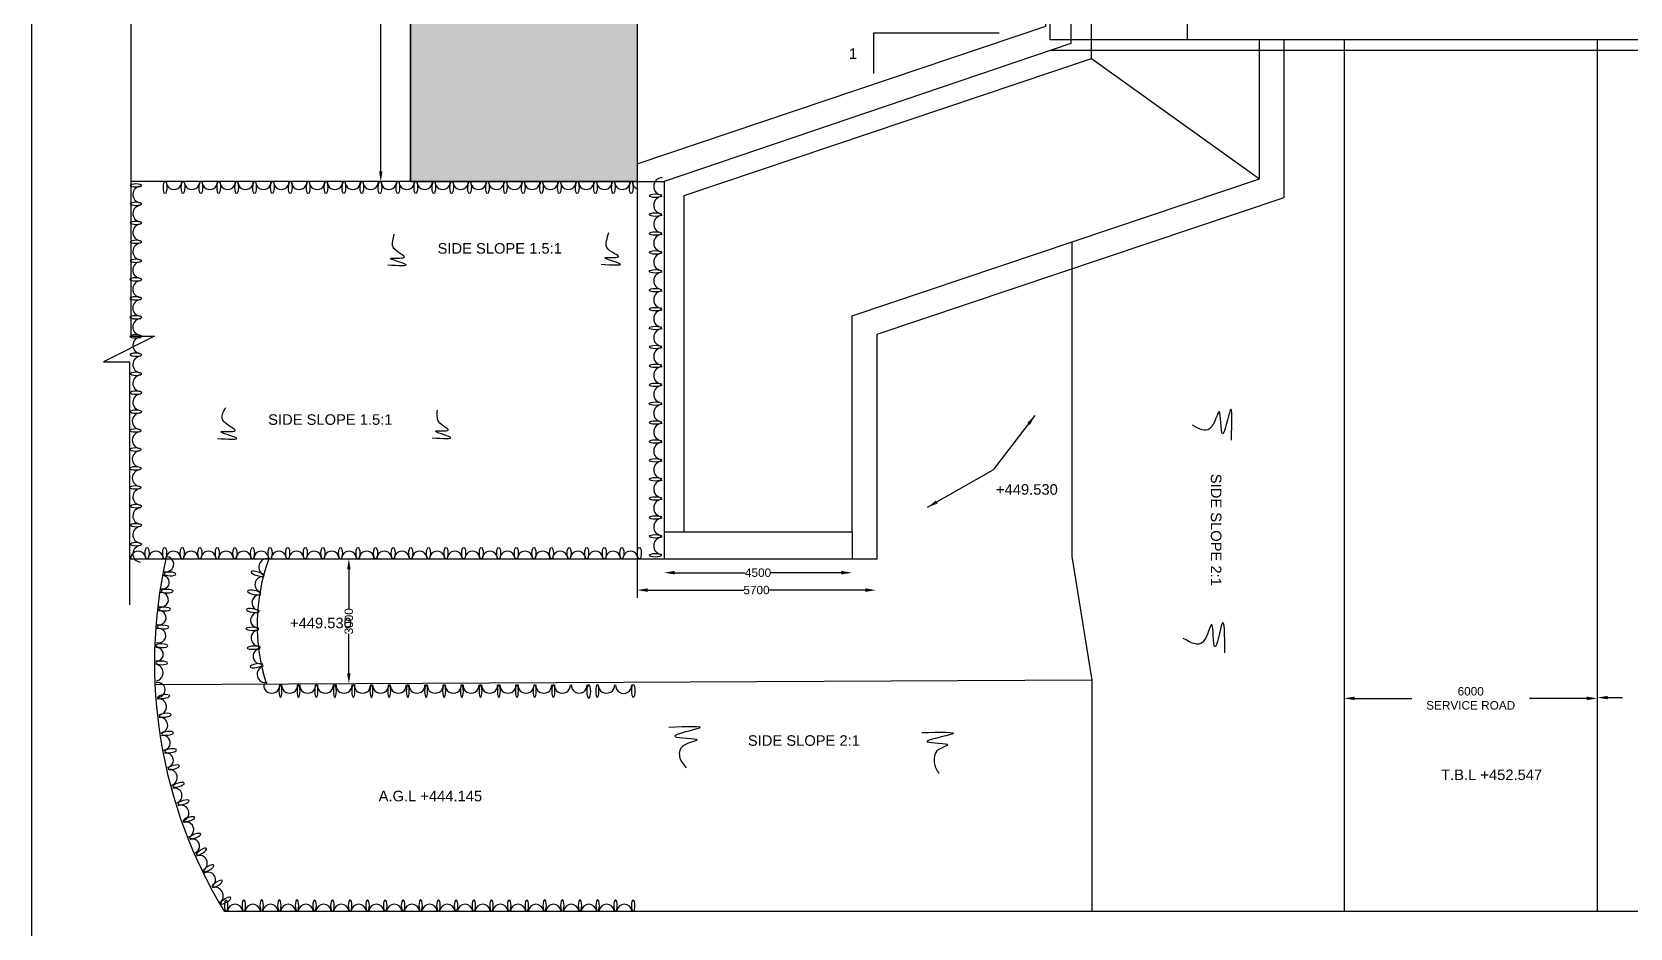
# Model space of a CAD drawing. Header units: millimetres. Extents: x 1715538 to 1727429, y 45608974 to 45617487.
# Drawn here: x 1715538 to 1719330, y 45610852 to 45612977 of the extents above; entities that cross this region are included whole.
import ezdxf

# ---------------------------------------------------------------- set-up
doc = ezdxf.new("R2010")
doc.units = ezdxf.units.MM
doc.header["$MEASUREMENT"] = 0
doc.layers.add('DRAWING', color=2, linetype='Continuous')
doc.layers.add('TEXT', color=7, linetype='Continuous')
doc.styles.get("Standard").update_dxf_attribs({"font": 'arial.ttf', "height": 20})
doc.dimstyles.get("Standard").update_dxf_attribs({"dimtxt": 20, "dimasz": 25, "dimexe": 0.18, "dimexo": 0.0625, "dimgap": 0.09, "dimtad": 0, "dimdec": 0, "dimzin": 0, "dimdsep": 46, "dimtxsty": 'Standard', "dimcen": 0.09, "dimse1": 1, "dimse2": 1, "dimadec": 0, "dimazin": 0, "dimtfac": 1, "dimtdec": 0, "dimtofl": 0, "dimtmove": 0, "dimatfit": 3, "dimfxl": 1, "dimtolj": 1, "dimtzin": 0, "dimarcsym": 0})

# ---------------------------------------------------------------- blocks, each defined once
blk = doc.blocks.new('*D79')
at = {"layer": 'Defpoints', "color": 0, "transparency": 16777216}
for p in [(1716355.9, 45614114.4), (1716359.8, 45612622.2), (1716365.4, 45612622.2)]:
    blk.add_point(p, dxfattribs=at)
at = {"layer": 'TEXT', "color": 0, "lineweight": -2, "transparency": 16777216}
for p, q in [((1716365.4, 45614089.4), (1716365.4, 45613405)), ((1716365.4, 45612647.2), (1716365.4, 45613331.5))]:
    blk.add_line(p, q, dxfattribs=at)
at = {"layer": 'TEXT', "color": 0, "transparency": 16777216}
for points in [[(1716361.3, 45614089.4), (1716369.6, 45614089.4), (1716365.4, 45614114.4)], [(1716361.3, 45612647.2), (1716369.6, 45612647.2), (1716365.4, 45612622.2)]]:
    blk.add_solid(points, dxfattribs=at)
at = {"layer": 'TEXT', "color": 0, "transparency": 16777216, "insert": (1716365.4, 45613368.3), "char_height": 20, "attachment_point": 5, "rotation": 90}
blk.add_mtext('\\A1;15000', dxfattribs=at)
blk = doc.blocks.new('*D83')
at = {"layer": 'Defpoints', "color": 0, "transparency": 16777216}
for p in [(1717037.6, 45611727.8), (1717483.7, 45611727.8), (1717483.7, 45611694.7)]:
    blk.add_point(p, dxfattribs=at)
at = {"layer": 'TEXT', "color": 0, "lineweight": -2, "transparency": 16777216}
for p, q in [((1717062.6, 45611694.7), (1717230.3, 45611694.7)), ((1717458.7, 45611694.7), (1717291, 45611694.7))]:
    blk.add_line(p, q, dxfattribs=at)
at = {"layer": 'TEXT', "color": 0, "transparency": 16777216}
for points in [[(1717062.6, 45611698.9), (1717062.6, 45611690.6), (1717037.6, 45611694.7)], [(1717458.7, 45611698.9), (1717458.7, 45611690.6), (1717483.7, 45611694.7)]]:
    blk.add_solid(points, dxfattribs=at)
at = {"layer": 'TEXT', "color": 0, "transparency": 16777216, "insert": (1717260.7, 45611694.7), "char_height": 20, "attachment_point": 5}
blk.add_mtext('\\A1;4500', dxfattribs=at)
blk = doc.blocks.new('*D84')
at = {"layer": 'Defpoints', "color": 0, "transparency": 16777216}
for p in [(1716973.7, 45611653.4), (1717540.2, 45611653.4), (1717540.2, 45611653.4)]:
    blk.add_point(p, dxfattribs=at)
at = {"layer": 'TEXT', "color": 0, "lineweight": -2, "transparency": 16777216}
for p, q in [((1716998.7, 45611653.4), (1717227, 45611653.4)), ((1717515.2, 45611653.4), (1717286.9, 45611653.4))]:
    blk.add_line(p, q, dxfattribs=at)
at = {"layer": 'TEXT', "color": 0, "transparency": 16777216}
for points in [[(1716998.7, 45611657.6), (1716998.7, 45611649.2), (1716973.7, 45611653.4)], [(1717515.2, 45611657.6), (1717515.2, 45611649.2), (1717540.2, 45611653.4)]]:
    blk.add_solid(points, dxfattribs=at)
at = {"layer": 'TEXT', "color": 0, "transparency": 16777216, "insert": (1717257, 45611653.4), "char_height": 20, "attachment_point": 5}
blk.add_mtext('\\A1;5700', dxfattribs=at)
blk = doc.blocks.new('*D126')
at = {"layer": 'Defpoints', "color": 0, "transparency": 16777216}
for p in [(1716290.1, 45611727.7), (1716289.7, 45611431.1), (1716291.7, 45611431.1)]:
    blk.add_point(p, dxfattribs=at)
at = {"layer": 'TEXT', "color": 0, "lineweight": -2, "transparency": 16777216}
for p, q in [((1716289.7, 45611702.7), (1716289.7, 45611609.3)), ((1716289.7, 45611456.1), (1716289.7, 45611549.5))]:
    blk.add_line(p, q, dxfattribs=at)
at = {"layer": 'TEXT', "color": 0, "transparency": 16777216}
for points in [[(1716285.5, 45611702.7), (1716293.8, 45611702.7), (1716289.7, 45611727.7)], [(1716285.5, 45611456.1), (1716293.8, 45611456.1), (1716289.7, 45611431.1)]]:
    blk.add_solid(points, dxfattribs=at)
at = {"layer": 'TEXT', "color": 0, "transparency": 16777216, "insert": (1716289.7, 45611579.4), "char_height": 20, "attachment_point": 5, "rotation": 90}
blk.add_mtext('\\A1;3000', dxfattribs=at)

msp = doc.modelspace()

# ---------------------------------------------------------------- hatches: boundary and pattern name
at = {"layer": 'TEXT'}
h = msp.add_hatch(dxfattribs=at)
h.set_pattern_fill('HONEY', color=0, scale=10)
h.set_pattern_definition([(0, (0, 0), (1.875, 1.08253175473), [1.25, -2.5]), (120, (0, 0), (-1.875, 1.08253175473), [1.25, -2.5]), (60, (0, 0), (4e-16, 2.16506350946), [-2.5, 1.25])])
edge = h.paths.add_edge_path()
edge.add_line((1716973.7, 45614114), (1716435.7, 45614114))
edge.add_line((1716435.7, 45614114), (1716435.7, 45612622.6))
edge.add_line((1716435.7, 45612622.6), (1716448.5, 45612622.6))
edge.add_ellipse((1716448.5, 45612608.5), major_axis=(0.3, 14.2), ratio=0.291836, start_angle=356.975, end_angle=363.6406, ccw=False)
edge.add_ellipse((1716448.5, 45612608.5), major_axis=(0.3, 14.2), ratio=0.291836, start_angle=309.1666, end_angle=356.975)
edge.add_line((1716449, 45612622.6), (1716491.3, 45612622.6))
edge.add_ellipse((1716491.3, 45612608.5), major_axis=(0.3, 14.2), ratio=0.291836, start_angle=356.975, end_angle=363.6406, ccw=False)
edge.add_ellipse((1716491.3, 45612608.5), major_axis=(0.3, 14.2), ratio=0.291836, start_angle=309.1666, end_angle=356.975)
edge.add_line((1716491.8, 45612622.6), (1716533.8, 45612622.6))
edge.add_ellipse((1716533.8, 45612608.5), major_axis=(0.3, 14.2), ratio=0.291836, start_angle=356.975, end_angle=363.6406, ccw=False)
edge.add_ellipse((1716533.8, 45612608.5), major_axis=(0.3, 14.2), ratio=0.291836, start_angle=309.1666, end_angle=356.975)
edge.add_line((1716534.2, 45612622.6), (1716576.2, 45612622.6))
edge.add_ellipse((1716576.3, 45612608.5), major_axis=(0.3, 14.2), ratio=0.291836, start_angle=356.975, end_angle=363.6406, ccw=False)
edge.add_ellipse((1716576.3, 45612608.5), major_axis=(0.3, 14.2), ratio=0.291836, start_angle=309.1666, end_angle=356.975)
edge.add_line((1716576.7, 45612622.6), (1716618.7, 45612622.6))
edge.add_ellipse((1716618.7, 45612608.5), major_axis=(0.3, 14.2), ratio=0.291836, start_angle=356.975, end_angle=363.6406, ccw=False)
edge.add_ellipse((1716618.7, 45612608.5), major_axis=(0.3, 14.2), ratio=0.291836, start_angle=309.1666, end_angle=356.975)
edge.add_line((1716619.2, 45612622.6), (1716661.2, 45612622.6))
edge.add_ellipse((1716661.2, 45612608.5), major_axis=(0.3, 14.2), ratio=0.291836, start_angle=356.975, end_angle=363.6406, ccw=False)
edge.add_ellipse((1716661.2, 45612608.5), major_axis=(0.3, 14.2), ratio=0.291836, start_angle=309.1666, end_angle=356.975)
edge.add_line((1716661.6, 45612622.6), (1716703.6, 45612622.6))
edge.add_ellipse((1716703.6, 45612608.5), major_axis=(0.3, 14.2), ratio=0.291836, start_angle=356.975, end_angle=363.6406, ccw=False)
edge.add_ellipse((1716703.6, 45612608.5), major_axis=(0.3, 14.2), ratio=0.291836, start_angle=309.1666, end_angle=356.975)
edge.add_line((1716704.1, 45612622.6), (1716746.8, 45612622.6))
edge.add_ellipse((1716746.8, 45612608.5), major_axis=(0.3, 14.2), ratio=0.291836, start_angle=356.975, end_angle=363.6406, ccw=False)
edge.add_ellipse((1716746.8, 45612608.5), major_axis=(0.3, 14.2), ratio=0.291836, start_angle=309.1666, end_angle=356.975)
edge.add_line((1716747.3, 45612622.6), (1716789.3, 45612622.6))
edge.add_ellipse((1716789.3, 45612608.5), major_axis=(0.3, 14.2), ratio=0.291836, start_angle=356.975, end_angle=363.6406, ccw=False)
edge.add_ellipse((1716789.3, 45612608.5), major_axis=(0.3, 14.2), ratio=0.291836, start_angle=309.1666, end_angle=356.975)
edge.add_line((1716789.8, 45612622.6), (1716831.8, 45612622.6))
edge.add_ellipse((1716831.8, 45612608.5), major_axis=(0.3, 14.2), ratio=0.291836, start_angle=356.975, end_angle=363.6406, ccw=False)
edge.add_ellipse((1716831.8, 45612608.5), major_axis=(0.3, 14.2), ratio=0.291836, start_angle=309.1666, end_angle=356.975)
edge.add_line((1716832.3, 45612622.6), (1716874.9, 45612622.6))
edge.add_ellipse((1716874.9, 45612608.5), major_axis=(0.3, 14.2), ratio=0.291836, start_angle=356.975, end_angle=363.6406, ccw=False)
edge.add_ellipse((1716874.9, 45612608.5), major_axis=(0.3, 14.2), ratio=0.291836, start_angle=309.1666, end_angle=356.975)
edge.add_line((1716875.4, 45612622.6), (1716917.4, 45612622.6))
edge.add_ellipse((1716917.4, 45612608.5), major_axis=(0.3, 14.2), ratio=0.291836, start_angle=356.975, end_angle=363.6406, ccw=False)
edge.add_ellipse((1716917.4, 45612608.5), major_axis=(0.3, 14.2), ratio=0.291836, start_angle=309.1666, end_angle=356.975)
edge.add_line((1716917.9, 45612622.6), (1716959.9, 45612622.6))
edge.add_ellipse((1716959.9, 45612608.5), major_axis=(0.3, 14.2), ratio=0.291836, start_angle=356.975, end_angle=363.6406, ccw=False)
edge.add_ellipse((1716959.9, 45612608.5), major_axis=(0.3, 14.2), ratio=0.291836, start_angle=309.1666, end_angle=356.975)
edge.add_line((1716960.4, 45612622.6), (1716973.7, 45612622.6))
edge.add_line((1716973.7, 45612622.6), (1716973.7, 45614114))
h.paths.add_polyline_path([(1716736.2, 45613196.3), (1716743.8, 45613552.8), (1716712.8, 45613553.5), (1716705.2, 45613197)], flags=24)
h.paths.add_polyline_path([(1716692, 45613380.3), (1716699.2, 45613719.7), (1716668.2, 45613720.4), (1716660.9, 45613381)], flags=24)
h.paths.add_polyline_path([(1716693.2, 45613086), (1716699, 45613361.8), (1716668, 45613362.5), (1716662.1, 45613086.7)], flags=24)

# ---------------------------------------------------------------- linework, layer by layer
at = {"layer": 'DRAWING', "color": 0}
msp.add_lwpolyline([(1715537.6, 45617487.1), (1727428.9, 45617487.1), (1727428.9, 45608974.5), (1715537.6, 45608974.5)], close=True, dxfattribs=at)
for points in [[(1715770.9, 45615164.9), (1715770.9, 45614410.7), (1715833.3, 45614410.7), (1715712.4, 45614349.7), (1715771.9, 45614349.7), (1715771.9, 45612256.2), (1715828.7, 45612256.2), (1715707.5, 45612195), (1715768.7, 45612195), (1715768.7, 45611618.8)], [(1716435.7, 45614114), (1716435.7, 45612622.6), (1715771.9, 45612622.6)], [(1715768.7, 45611727.8), (1717543.4, 45611727.8)]]:
    msp.add_lwpolyline(points, dxfattribs=at)
for centre, radius, start, end in [((1715796.5, 45612591.8), 19.5, 91.2542, 266.203), ((1715796.5, 45612546.7), 19.5, 91.2542, 266.203), ((1715796.5, 45612501.9), 19.5, 91.2542, 266.203), ((1715796.5, 45612456.7), 19.5, 91.2542, 266.203), ((1715796.2, 45612412.7), 19.5, 91.2542, 266.203), ((1715796.2, 45612367.5), 19.5, 91.2542, 266.203), ((1715796.2, 45612322.7), 19.5, 91.2542, 266.203), ((1715796.2, 45612277.6), 19.5, 91.2542, 266.203), ((1715796.5, 45612233.9), 19.5, 91.2542, 266.203), ((1715796.5, 45612188.7), 19.5, 91.2542, 266.203), ((1715796.5, 45612143.9), 19.5, 91.2542, 266.203), ((1715796.5, 45612098.8), 19.5, 91.2542, 266.203), ((1715795.2, 45612054.3), 19.5, 91.2542, 266.203), ((1715795.2, 45612009.1), 19.5, 91.2542, 266.203), ((1715795.2, 45611964.3), 19.5, 91.2542, 266.203), ((1715795.2, 45611919.2), 19.5, 91.2542, 266.203), ((1715796.5, 45611874.6), 19.5, 91.2542, 266.203), ((1715796.5, 45611829.4), 19.5, 91.2542, 266.203), ((1715796.5, 45611784.6), 19.5, 91.2542, 266.203), ((1715789.7, 45611727.7), 17.8, 358.9306, 181.0694), ((1715796.5, 45611739.4), 19.5, 91.2542, 266.203)]:
    msp.add_arc(centre, radius, start, end, dxfattribs=at)
for centre, major_axis, ratio in [((1715784.2, 45612613.4), (-13.3, 0), 0.338252), ((1715784.4, 45612569.7), (-13.5, 0), 0.333555), ((1715784.4, 45612524.5), (-13.5, 0), 0.333555), ((1715784.4, 45612479.8), (-13.5, 0), 0.333555), ((1715784.4, 45612434.6), (-13.5, 0), 0.333555), ((1715784, 45612390.5), (-13.5, 0), 0.333555), ((1715784, 45612345.4), (-13.5, 0), 0.333555), ((1715784, 45612300.6), (-13.5, 0), 0.333555), ((1715784, 45612255.4), (-13.5, 0), 0.333555), ((1715784.4, 45612211.8), (-13.5, 0), 0.333555), ((1715784.4, 45612166.6), (-13.5, 0), 0.333555), ((1715784.4, 45612121.8), (-13.5, 0), 0.333555), ((1715784.4, 45612076.6), (-13.5, 0), 0.333555), ((1715783.1, 45612032.2), (-13.5, 0), 0.333555), ((1715783.1, 45611987), (-13.5, 0), 0.333555), ((1715783.1, 45611942.2), (-13.5, 0), 0.333555), ((1715783.1, 45611897), (-13.5, 0), 0.333555), ((1715784.4, 45611852.4), (-13.5, 0), 0.333555), ((1715784.4, 45611807.3), (-13.5, 0), 0.333555), ((1715784.4, 45611762.5), (-13.5, 0), 0.333555), ((1715810.8, 45611741), (0, -13.6), 0.338707)]:
    msp.add_ellipse(centre, major_axis=major_axis, ratio=ratio, dxfattribs=at)
at = {"layer": 'TEXT', "color": 0}
for p, q in [((1719277.3, 45611398.4), (1719311.8, 45611398.4)), ((1718676.5, 45611396.6), (1718812.5, 45611396.6)), ((1719227.3, 45611396.6), (1719091.2, 45611396.6))]:
    msp.add_line(p, q, dxfattribs=at)
for points in [[(1716973.7, 45615009.3), (1716973.7, 45611634.9)], [(1717085.6, 45611792), (1717085.6, 45612589.3), (1718052.3, 45612914.6), (1718052.3, 45613830.6), (1717086.2, 45614150.8), (1717086.2, 45614951.8)], [(1717034.1, 45614114), (1718003.2, 45613795.9), (1718003.2, 45612950.1), (1717037.6, 45612622.6)], [(1716973.7, 45612664.5), (1717943.8, 45612991.3), (1717943.8, 45613752.4), (1716973.7, 45614072.1)], [(1718279.2, 45613796.4), (1718279.2, 45612958.7)], [(1717483.7, 45611792), (1717483.7, 45612304.1), (1718450.5, 45612629.3), (1718450.5, 45612958.7)], [(1717535.3, 45612879.2), (1717535.3, 45612975.1), (1717833.3, 45612975.1)], [(1717543.4, 45611727.8), (1717543.4, 45612260.6), (1718508.9, 45612585), (1718508.9, 45612958.7)], [(1718651.5, 45612958.7), (1718651.5, 45610891.8)], [(1719252.3, 45612958.7), (1719252.3, 45610891.8)], [(1717956.6, 45612934.3), (1723537.9, 45612934.3)], [(1718052.3, 45612914.6), (1718450.5, 45612629.3)], [(1716435.7, 45612622.6), (1717037.6, 45612622.6), (1717037.6, 45611727.8)], [(1718005.4, 45612479.6), (1718005.4, 45611732.9), (1718052.5, 45611440.1), (1718052.5, 45610891.8)], [(1717037.6, 45611792), (1717483.7, 45611792), (1717483.7, 45611727.8)], [(1718052.5, 45611440.1), (1715829.5, 45611428.7)], [(1715993.4, 45610891.8), (1725628.9, 45610891.8)]]:
    msp.add_lwpolyline(points, dxfattribs=at)
for points in [[(1716435.7, 45614114), (1716973.7, 45614114), (1716973.7, 45612622.6), (1716435.7, 45612622.6)], [(1717953.8, 45613796.4), (1723537.5, 45613796.4), (1723537.5, 45612958.7), (1717953.8, 45612958.7)]]:
    msp.add_lwpolyline(points, close=True, dxfattribs=at)
for centre, radius, start, end in [((1715874.7, 45612622.2), 18.4, 178.4923, 1.5077), ((1715917.2, 45612622.2), 18.4, 178.4923, 1.5077), ((1715959.6, 45612622.2), 18.4, 178.4923, 1.5077), ((1716002, 45612622.2), 18.4, 178.4923, 1.5077), ((1716044.5, 45612622.2), 18.4, 178.4923, 1.5077), ((1716087, 45612622.2), 18.4, 178.4923, 1.5077), ((1716129.3, 45612622.2), 18.4, 178.4923, 1.5077), ((1716171.8, 45612622.2), 18.4, 178.4923, 1.5077), ((1716214.3, 45612622.2), 18.4, 178.4923, 1.5077), ((1716256.5, 45612622.2), 18.4, 178.4923, 1.5077), ((1716299, 45612622.2), 18.4, 178.4923, 1.5077), ((1716341.4, 45612622.2), 18.4, 178.4923, 1.5077), ((1716384.6, 45612622.2), 18.4, 178.4923, 1.5077), ((1716427.1, 45612622.2), 18.4, 178.4923, 1.5077), ((1716469.6, 45612622.2), 18.4, 178.4923, 1.5077), ((1716512.4, 45612622.2), 18.4, 178.4923, 1.5077), ((1716554.9, 45612622.2), 18.4, 178.4923, 1.5077), ((1716597.3, 45612622.2), 18.4, 178.4923, 1.5077), ((1716639.8, 45612622.2), 18.4, 178.4923, 1.5077), ((1716682.3, 45612622.2), 18.4, 178.4923, 1.5077), ((1716724.7, 45612622.2), 18.4, 178.4923, 1.5077), ((1716767.9, 45612622.2), 18.4, 178.4923, 1.5077), ((1716810.4, 45612622.2), 18.4, 178.4923, 1.5077), ((1716852.9, 45612622.2), 18.4, 178.4923, 1.5077), ((1716896, 45612622.2), 18.4, 178.4923, 1.5077), ((1716938.5, 45612622.2), 18.4, 178.4923, 1.5077), ((1716981, 45612622.2), 18.4, 178.4923, 246.7178), ((1717033.4, 45612611.3), 20.4, 91.1712, 266.2338), ((1717033.4, 45612566.6), 20.4, 91.1712, 266.2338), ((1717033.4, 45612521.6), 20.4, 91.1712, 266.2338), ((1717033.4, 45612476.9), 20.4, 91.1712, 266.2338), ((1717033.4, 45612432), 20.4, 91.1712, 266.2338), ((1717033.4, 45612387.2), 20.4, 91.1712, 266.2338), ((1717033.4, 45612342.3), 20.4, 91.1712, 266.2338), ((1717033.4, 45612297.5), 20.4, 91.1712, 266.2338), ((1717033.4, 45612252.6), 20.4, 91.1712, 266.2338), ((1717033.4, 45612207.8), 20.4, 91.1712, 266.2338), ((1717033.4, 45612162.9), 20.4, 91.1712, 266.2338), ((1717033.4, 45612118.1), 20.4, 91.1712, 266.2338), ((1717033.4, 45612073.2), 20.4, 91.1712, 266.2338), ((1717033.4, 45612028.5), 20.4, 91.1712, 266.2338), ((1717033.4, 45611983.5), 20.4, 91.1712, 266.2338), ((1717033.4, 45611938.8), 20.4, 91.1712, 266.2338), ((1717033.4, 45611893.1), 20.4, 91.1712, 266.2338), ((1717033.4, 45611848.2), 20.4, 91.1712, 266.2338), ((1717033.4, 45611803.4), 20.4, 91.1712, 266.2338), ((1717033.4, 45611758.5), 20.4, 91.1712, 266.2338), ((1715831.5, 45611727.7), 17.8, 358.9306, 181.0694), ((1715873.2, 45611727.7), 17.8, 358.9306, 181.0694), ((1715915, 45611727.7), 17.8, 358.9306, 181.0694), ((1715956.4, 45611727.7), 17.8, 358.9306, 181.0694), ((1715998.1, 45611727.7), 17.8, 358.9306, 181.0694), ((1716039.9, 45611727.7), 17.8, 358.9306, 181.0694), ((1716081.7, 45611727.7), 17.8, 358.9306, 181.0694), ((1716123.5, 45611727.7), 17.8, 358.9306, 181.0694), ((1716165.2, 45611727.7), 17.8, 358.9306, 181.0694), ((1716207, 45611727.7), 17.8, 358.9306, 181.0694), ((1716248.8, 45611727.7), 17.8, 358.9306, 181.0694), ((1716290.1, 45611727.7), 17.8, 358.9306, 181.0694), ((1716331.9, 45611727.7), 17.8, 358.9306, 181.0694), ((1716373.7, 45611727.7), 17.8, 358.9306, 181.0694), ((1716415.4, 45611727.7), 17.8, 358.9306, 181.0694), ((1716457.5, 45611727.7), 17.8, 358.9306, 181.0694), ((1716499.2, 45611727.7), 17.8, 358.9306, 181.0694), ((1716541, 45611727.7), 17.8, 358.9306, 181.0694), ((1716582.8, 45611727.7), 17.8, 358.9306, 181.0694), ((1716624.2, 45611727.7), 17.8, 358.9306, 181.0694), ((1716665.9, 45611727.7), 17.8, 358.9306, 181.0694), ((1716707.7, 45611727.7), 17.8, 358.9306, 181.0694), ((1716749.5, 45611727.7), 17.8, 358.9306, 181.0694), ((1716791.2, 45611727.7), 17.8, 358.9306, 181.0694), ((1716833, 45611727.7), 17.8, 358.9306, 181.0694), ((1716874.8, 45611727.7), 17.8, 358.9306, 181.0694), ((1716916.6, 45611727.7), 17.8, 358.9306, 181.0694), ((1716957.9, 45611727.7), 17.8, 358.9306, 181.0694), ((1716962.8, 45611481.2), 1134.5, 167.4462, 211.298), ((1715856.3, 45611714.9), 17.8, 252.9826, 84.1156), ((1716536.2, 45611570.8), 464.2, 160.2299, 197.6408), ((1716095.9, 45611707.9), 20.2, 80.1646, 249.0882), ((1715847.7, 45611672.1), 15.8, 256.9023, 84.5198), ((1716085.1, 45611666.7), 18.5, 81.61, 257.4271), ((1715844.2, 45611630.7), 17.2, 251.2419, 94.2932), ((1716077.9, 45611623.6), 18.3, 82.9973, 266.0675), ((1715839.3, 45611587.9), 16.7, 253.7547, 96.0621), ((1716074.4, 45611582.1), 18.1, 83.8132, 274.765), ((1715838.2, 45611545.4), 17.2, 249.701, 104.3339), ((1716077, 45611539.9), 19.4, 92.9845, 275.2738), ((1715833.4, 45611501.2), 15.9, 262.7364, 95.7029), ((1716080.2, 45611496.5), 18, 92.1316, 286.0507), ((1715828.7, 45611457.7), 20.2, 280.4038, 82.3347), ((1716091.5, 45611453.7), 19.6, 104.7368, 283.5765), ((1715836, 45611416.5), 17.6, 265.6942, 101.1477), ((1716106.6, 45611427.7), 19, 176.0688, 3.9312), ((1716149, 45611427.7), 19, 176.0688, 3.9312), ((1716191.9, 45611427.7), 19, 176.0688, 3.9312), ((1716234, 45611427.7), 19, 176.0688, 3.9312), ((1716278.2, 45611427.7), 19, 176.0688, 3.9312), ((1716322, 45611427.7), 19, 176.0688, 3.9312), ((1716364.9, 45611427.7), 19, 176.0688, 3.9312), ((1716407, 45611427.7), 19, 176.0688, 3.9312), ((1716451.2, 45611427.7), 19, 176.0688, 3.9312), ((1716494.5, 45611427.7), 19, 176.0688, 3.9312), ((1716537.5, 45611427.7), 19, 176.0688, 3.9312), ((1716579.6, 45611427.7), 19, 176.0688, 3.9312), ((1716623.7, 45611427.7), 19, 176.0688, 3.9312), ((1716667.2, 45611427.7), 19, 176.0688, 3.9312), ((1716710.2, 45611427.7), 19, 176.0688, 3.9312), ((1716752.3, 45611427.7), 19, 176.0688, 3.9312), ((1716796.5, 45611427.7), 19, 176.0688, 3.9312), ((1716836.4, 45611427.4), 18.5, 174.9682, 5.0318), ((1716901, 45611428.3), 19.6, 177.8627, 2.1373), ((1716941.8, 45611427.3), 19.2, 175.0078, 4.9922), ((1715837.9, 45611376.8), 19, 271.6368, 99.1432), ((1715841.5, 45611333.2), 18.2, 277.9549, 97.1619), ((1715848.3, 45611291), 17.4, 278.6273, 100.7255), ((1715856.3, 45611249.9), 17, 280.0646, 103.4312), ((1715863.1, 45611209), 19.3, 289.3795, 95.8254), ((1715876.2, 45611166.1), 17.5, 286.9703, 105.0589), ((1715891.6, 45611124.4), 18.7, 285.8215, 114.7851), ((1715903.3, 45611085.1), 18.3, 289.3969, 111.0899), ((1715918.8, 45611046.1), 16.7, 290.3575, 114.2883), ((1715935.3, 45611005.6), 18.4, 295.7457, 113.224), ((1715955.5, 45610966.5), 17.8, 303.578, 119.7961), ((1715970.6, 45610928), 20.9, 312.956, 100.1756), ((1716019.5, 45610889.7), 18.3, 6.7152, 173.2848), ((1716061.7, 45610889.7), 18.3, 6.7152, 173.2848), ((1716103.6, 45610889.7), 18.3, 6.7152, 173.2848), ((1716145.6, 45610889.7), 18.3, 6.7152, 173.2848), ((1716187.5, 45610889.7), 18.3, 6.7152, 173.2848), ((1716229.8, 45610889.7), 18.3, 6.7152, 173.2848), ((1716271.6, 45610889.7), 18.3, 6.7152, 173.2848), ((1716313.2, 45610889.7), 18.3, 6.7152, 173.2848), ((1716355, 45610889.7), 18.3, 6.7152, 173.2848), ((1716397.3, 45610889.7), 18.3, 6.7152, 173.2848), ((1716439.2, 45610889.7), 18.3, 6.7152, 173.2848), ((1716481.2, 45610889.7), 18.3, 6.7152, 173.2848), ((1716523.1, 45610889.7), 18.3, 6.7152, 173.2848), ((1716565.4, 45610889.7), 18.3, 6.7152, 173.2848), ((1716607.2, 45610889.7), 18.3, 6.7152, 173.2848), ((1716649.3, 45610889.7), 18.3, 6.7152, 173.2848), ((1716691.1, 45610889.7), 18.3, 6.7152, 173.2848), ((1716733.4, 45610889.7), 18.3, 6.7152, 173.2848), ((1716775.3, 45610889.7), 18.3, 6.7152, 173.2848), ((1716817.3, 45610889.7), 18.3, 6.7152, 173.2848), ((1716859.2, 45610889.7), 18.3, 6.7152, 173.2848), ((1716901.4, 45610889.7), 18.3, 6.7152, 173.2848), ((1716943.3, 45610889.7), 18.3, 6.7152, 173.2848)]:
    msp.add_arc(centre, radius, start, end, dxfattribs=at)
for centre, major_axis, ratio in [((1715853.6, 45612608.5), (0.3, 14.2), 0.291836), ((1715896.1, 45612608.5), (0.3, 14.2), 0.291836), ((1715938.5, 45612608.5), (0.3, 14.2), 0.291836), ((1715980.9, 45612608.5), (0.3, 14.2), 0.291836), ((1716023.4, 45612608.5), (0.3, 14.2), 0.291836), ((1716065.9, 45612608.5), (0.3, 14.2), 0.291836), ((1716108.2, 45612608.5), (0.3, 14.2), 0.291836), ((1716150.7, 45612608.5), (0.3, 14.2), 0.291836), ((1716193.2, 45612608.5), (0.3, 14.2), 0.291836), ((1716235.4, 45612608.5), (0.3, 14.2), 0.291836), ((1716277.9, 45612608.5), (0.3, 14.2), 0.291836), ((1716320.4, 45612608.5), (0.3, 14.2), 0.291836), ((1716363.5, 45612608.5), (0.3, 14.2), 0.291836), ((1716406, 45612608.5), (0.3, 14.2), 0.291836), ((1716448.5, 45612608.5), (0.3, 14.2), 0.291836), ((1716491.3, 45612608.5), (0.3, 14.2), 0.291836), ((1716533.8, 45612608.5), (0.3, 14.2), 0.291836), ((1716576.3, 45612608.5), (0.3, 14.2), 0.291836), ((1716618.7, 45612608.5), (0.3, 14.2), 0.291836), ((1716661.2, 45612608.5), (0.3, 14.2), 0.291836), ((1716703.6, 45612608.5), (0.3, 14.2), 0.291836), ((1716746.8, 45612608.5), (0.3, 14.2), 0.291836), ((1716789.3, 45612608.5), (0.3, 14.2), 0.291836), ((1716831.8, 45612608.5), (0.3, 14.2), 0.291836), ((1716874.9, 45612608.5), (0.3, 14.2), 0.291836), ((1716917.4, 45612608.5), (0.3, 14.2), 0.291836), ((1716959.9, 45612608.5), (0.3, 14.2), 0.291836), ((1717017, 45612589), (14.5, 0), 0.286628), ((1717017, 45612544.2), (14.5, 0), 0.286628), ((1717017, 45612499.3), (14.5, 0), 0.286628), ((1717017, 45612454.5), (14.5, 0), 0.286628), ((1717017, 45612409.6), (14.5, 0), 0.286628), ((1717017, 45612364.9), (14.5, 0), 0.286628), ((1717017, 45612319.9), (14.5, 0), 0.286628), ((1717017, 45612275.2), (14.5, 0), 0.286628), ((1717017, 45612230.2), (14.5, 0), 0.286628), ((1717017, 45612185.5), (14.5, 0), 0.286628), ((1717017, 45612140.5), (14.5, 0), 0.286628), ((1717017, 45612095.7), (14.5, 0), 0.286628), ((1717017, 45612050.9), (14.5, 0), 0.286628), ((1717017, 45612006.1), (14.5, 0), 0.286628), ((1717017, 45611961.2), (14.5, 0), 0.286628), ((1717017, 45611916.4), (14.5, 0), 0.286628), ((1717017, 45611870.8), (14.5, 0), 0.286628), ((1717017, 45611825.8), (14.5, 0), 0.286628), ((1717017, 45611781.1), (14.5, 0), 0.286628), ((1715852.5, 45611741), (0, -13.6), 0.338707), ((1715894.3, 45611741), (0, -13.6), 0.338707), ((1715936.1, 45611741), (0, -13.6), 0.338707), ((1715977.4, 45611741), (0, -13.6), 0.338707), ((1716019.2, 45611741), (0, -13.6), 0.338707), ((1716061, 45611741), (0, -13.6), 0.338707), ((1716102.7, 45611741), (0, -13.6), 0.338707), ((1716144.5, 45611741), (0, -13.6), 0.338707), ((1716186.3, 45611741), (0, -13.6), 0.338707), ((1716228.1, 45611741), (0, -13.6), 0.338707), ((1716269.8, 45611741), (0, -13.6), 0.338707), ((1716311.2, 45611741), (0, -13.6), 0.338707), ((1716353, 45611741), (0, -13.6), 0.338707), ((1716394.8, 45611741), (0, -13.6), 0.338707), ((1716436.5, 45611741), (0, -13.6), 0.338707), ((1716478.5, 45611741), (0, -13.6), 0.338707), ((1716520.3, 45611741), (0, -13.6), 0.338707), ((1716562.1, 45611741), (0, -13.6), 0.338707), ((1716603.9, 45611741), (0, -13.6), 0.338707), ((1716645.2, 45611741), (0, -13.6), 0.338707), ((1716687, 45611741), (0, -13.6), 0.338707), ((1716728.8, 45611741), (0, -13.6), 0.338707), ((1716770.5, 45611741), (0, -13.6), 0.338707), ((1716812.3, 45611741), (0, -13.6), 0.338707), ((1716854.1, 45611741), (0, -13.6), 0.338707), ((1716895.9, 45611741), (0, -13.6), 0.338707), ((1716937.6, 45611741), (0, -13.6), 0.338707), ((1716979, 45611741), (0, -13.6), 0.338707), ((1717017, 45611736.1), (14.5, 0), 0.286628)]:
    msp.add_ellipse(centre, major_axis=major_axis, ratio=ratio, dxfattribs=at)
at = {"layer": 'TEXT', "color": 0, "extrusion": (0, 0, -1)}
for centre, major_axis, ratio in [((1715865.3, 45611691.7), (-14.1, 0.2), 0.30617), ((1716073, 45611692.1), (15.3, -4.7), 0.277276), ((1715858.3, 45611650.9), (-14.1, 0.2), 0.30617), ((1716064.9, 45611647.8), (15.6, -3.4), 0.307823), ((1715852.5, 45611608.5), (-14.1, 0.2), 0.30617), ((1716061.5, 45611604.9), (14.9, -2.5), 0.267945), ((1715848.5, 45611565.9), (-14.1, 0.2), 0.30617), ((1716060.6, 45611561.6), (15.4, -0.2), 0.234666), ((1715845.9, 45611521.6), (-14.1, 0.2), 0.30617), ((1716063.7, 45611516.8), (15.5, 0.7), 0.249231), ((1715845.5, 45611480.7), (-14.1, 0.2), 0.30617), ((1716070.6, 45611474.1), (15.1, 2.4), 0.286905), ((1715850.4, 45611401), (-14, -1.6), 0.312445), ((1716127.3, 45611414), (0, -15), 0.240215), ((1716170.3, 45611414), (0, -15), 0.240215), ((1716212.4, 45611414), (0, -15), 0.240215), ((1716256.5, 45611414), (0, -15), 0.240215), ((1716300.3, 45611414), (0, -15), 0.240215), ((1716343.2, 45611414), (0, -15), 0.240215), ((1716385.4, 45611414), (0, -15), 0.240215), ((1716429.5, 45611414), (0, -15), 0.240215), ((1716472.9, 45611414), (0, -15), 0.240215), ((1716515.8, 45611414), (0, -15), 0.240215), ((1716557.9, 45611414), (0, -15), 0.240215), ((1716602.1, 45611414), (0, -15), 0.240215), ((1716645.6, 45611414), (0, -15), 0.240215), ((1716688.5, 45611414), (0, -15), 0.240215), ((1716730.6, 45611414), (0, -15), 0.240215), ((1716774.8, 45611414), (0, -15), 0.240215), ((1716859, 45611413), (0, 16), 0.290106), ((1716879.1, 45611414.1), (0, -14.9), 0.248431), ((1716964.8, 45611414.3), (0, 14.7), 0.315389), ((1715853.8, 45611356.7), (-14, -1.6), 0.312445), ((1715859.6, 45611313.6), (-14, -1.6), 0.312445), ((1715867, 45611272.4), (-14, -1.6), 0.312445), ((1715874, 45611233), (-13.5, -3.9), 0.312445), ((1715885.5, 45611191.4), (-13.5, -3.9), 0.312445), ((1715897.1, 45611149.8), (-13.5, -3.9), 0.312445), ((1715910.2, 45611110), (-13.5, -3.9), 0.312445), ((1715925.1, 45611070.2), (-13.3, -4.6), 0.312445), ((1715940.2, 45611033.1), (-12, -7.4), 0.312445), ((1715957.4, 45610993.7), (-12, -7.4), 0.312445), ((1715977.3, 45610956.8), (-12, -7.4), 0.312445), ((1715997.9, 45610917), (-12, -7.4), 0.312445), ((1715998.5, 45610905.1), (0, -13.2), 0.321087), ((1716040.4, 45610905.1), (0, -13.2), 0.321087), ((1716082.7, 45610905.1), (0, -13.2), 0.321087), ((1716124.6, 45610905.1), (0, -13.2), 0.321087), ((1716166.6, 45610905.1), (0, -13.2), 0.321087), ((1716208.4, 45610905.1), (0, -13.2), 0.321087), ((1716250.7, 45610905.1), (0, -13.2), 0.321087), ((1716292.6, 45610905.1), (0, -13.2), 0.321087), ((1716334.1, 45610905.1), (0, -13.2), 0.321087), ((1716376, 45610905.1), (0, -13.2), 0.321087), ((1716418.3, 45610905.1), (0, -13.2), 0.321087), ((1716460.1, 45610905.1), (0, -13.2), 0.321087), ((1716502.2, 45610905.1), (0, -13.2), 0.321087), ((1716544, 45610905.1), (0, -13.2), 0.321087), ((1716586.3, 45610905.1), (0, -13.2), 0.321087), ((1716628.2, 45610905.1), (0, -13.2), 0.321087), ((1716670.2, 45610905.1), (0, -13.2), 0.321087), ((1716712.1, 45610905.1), (0, -13.2), 0.321087), ((1716754.3, 45610905.1), (0, -13.2), 0.321087), ((1716796.2, 45610905.1), (0, -13.2), 0.321087), ((1716838.2, 45610905.1), (0, -13.2), 0.321087), ((1716880.1, 45610905.1), (0, -13.2), 0.321087), ((1716922.4, 45610905.1), (0, -13.2), 0.321087), ((1716964.3, 45610905.1), (0, -13.2), 0.321087)]:
    msp.add_ellipse(centre, major_axis=major_axis, ratio=ratio, dxfattribs=at)
at = {"layer": 'TEXT', "color": 0}
for points in [[(1716382.5, 45612425.1), (1716424.7, 45612426), (1716388.1, 45612440.4), (1716421.2, 45612442.6), (1716394.5, 45612467), (1716394, 45612482.1), (1716396.9, 45612497.8)], [(1716888.2, 45612426.5), (1716933, 45612427.6), (1716897.4, 45612441.6), (1716929.5, 45612443.8), (1716901.8, 45612466.4), (1716901.1, 45612482.1), (1716906.6, 45612501.5)], [(1715977.8, 45612013.2), (1716022.2, 45612014.3), (1715985.7, 45612028.8), (1716019.5, 45612031.2), (1715996.1, 45612050), (1715988.7, 45612061.4), (1715990.9, 45612073.1), (1715997.7, 45612086.6)], [(1716487.3, 45612014.7), (1716530.2, 45612016), (1716495.4, 45612030.4), (1716525.5, 45612032.9), (1716503, 45612052.4), (1716499.7, 45612062.2), (1716499.7, 45612080.6)], [(1718384, 45612009), (1718381.4, 45612079.9), (1718362.8, 45612023.8), (1718355.4, 45612076.9), (1718333.1, 45612036.5), (1718291.8, 45612044.6)], [(1718368.5, 45611504.5), (1718362.1, 45611574.1), (1718344.7, 45611518.5), (1718337.5, 45611572), (1718316.2, 45611530), (1718269.9, 45611538.9)], [(1717049.1, 45611328.2), (1717121.2, 45611326.2), (1717063.6, 45611306.3), (1717116.1, 45611298.3), (1717081.4, 45611282.5), (1717075.1, 45611273.1), (1717074.4, 45611258.6), (1717090.2, 45611231.7)], [(1717649.1, 45611315.6), (1717721.5, 45611312), (1717662.3, 45611293.4), (1717711.4, 45611286.6), (1717682.3, 45611268.3), (1717679.5, 45611258.7), (1717678.6, 45611244.7), (1717689.8, 45611218.2)]]:
    msp.add_spline(points, degree=3, dxfattribs=at)
for points in [[(1718676.5, 45611400.8), (1718676.5, 45611392.4), (1718651.5, 45611396.6)], [(1719227.3, 45611400.8), (1719227.3, 45611392.4), (1719252.3, 45611396.6)], [(1719277.3, 45611402.5), (1719277.3, 45611394.2), (1719252.3, 45611398.4)]]:
    msp.add_solid(points, dxfattribs=at)

# ---------------------------------------------------------------- texts
for s, p in [('1', (1717476.5, 45612913.7)), ('SIDE SLOPE 1.5:1', (1716500.2, 45612451.6)), ('SIDE SLOPE 1.5:1', (1716098.2, 45612045.5)), ('+449.530', (1717825.4, 45611879.7)), ('+449.530', (1716150, 45611562.8)), ('SIDE SLOPE 2:1', (1717236.6, 45611284.1)), ('T.B.L +452.547', (1718881.7, 45611202.8)), ('A.G.L +444.145', (1716360.3, 45611152.4))]:
    msp.add_text(s, height=25, dxfattribs=at).set_placement(p)
msp.add_text('SIDE SLOPE 2:1', height=25, rotation=270, dxfattribs=at).set_placement((1718335.3, 45611929.3))
at = {"layer": 'TEXT', "color": 0, "insert": (1718951.9, 45611396.6), "char_height": 20, "attachment_point": 5}
msp.add_mtext('\\A1;6000 \\PSERVICE ROAD', dxfattribs=at)

# ---------------------------------------------------------------- dimensions: what is measured, and where the dimension line sits
at = {"layer": 'TEXT', "color": 0}
for base, p1, p2, text, picture, middle in [((1716365.4, 45612622.2), (1716355.9, 45614114.4), (1716359.8, 45612622.2), '15000', '*D79', (1716365.4, 45613368.3)), ((1716289.7, 45611431.1), (1716290.1, 45611727.7), (1716291.7, 45611431.1), '3000', '*D126', (1716289.7, 45611579.4))]:
    dim = msp.add_linear_dim(base=base, p1=p1, p2=p2, angle=90, text=text, dimstyle='Standard', dxfattribs=at)
    dim.commit()
    dim.dimension.update_dxf_attribs({"geometry": picture, "text_midpoint": middle})
for base, p1, p2, text, picture, middle in [((1717483.7, 45611694.7), (1717037.6, 45611727.8), (1717483.7, 45611727.8), '4500', '*D83', (1717260.7, 45611694.7)), ((1717540.2, 45611653.4), (1716973.7, 45611653.4), (1717540.2, 45611653.4), '5700', '*D84', (1717257, 45611653.4))]:
    dim = msp.add_linear_dim(base=base, p1=p1, p2=p2, text=text, dimstyle='Standard', dxfattribs=at)
    dim.commit()
    dim.dimension.update_dxf_attribs({"geometry": picture, "text_midpoint": middle})

# ---------------------------------------------------------------- leaders
for points in [[(1717917.9, 45612067.5), (1717818.4, 45611938.6)], [(1717663, 45611850), (1717818.4, 45611938.6)]]:
    msp.add_leader(points, dimstyle='Standard', override={"dimgap": 0.09, "dimtad": 0}, dxfattribs=at)

doc.saveas('drawing.dxf')
